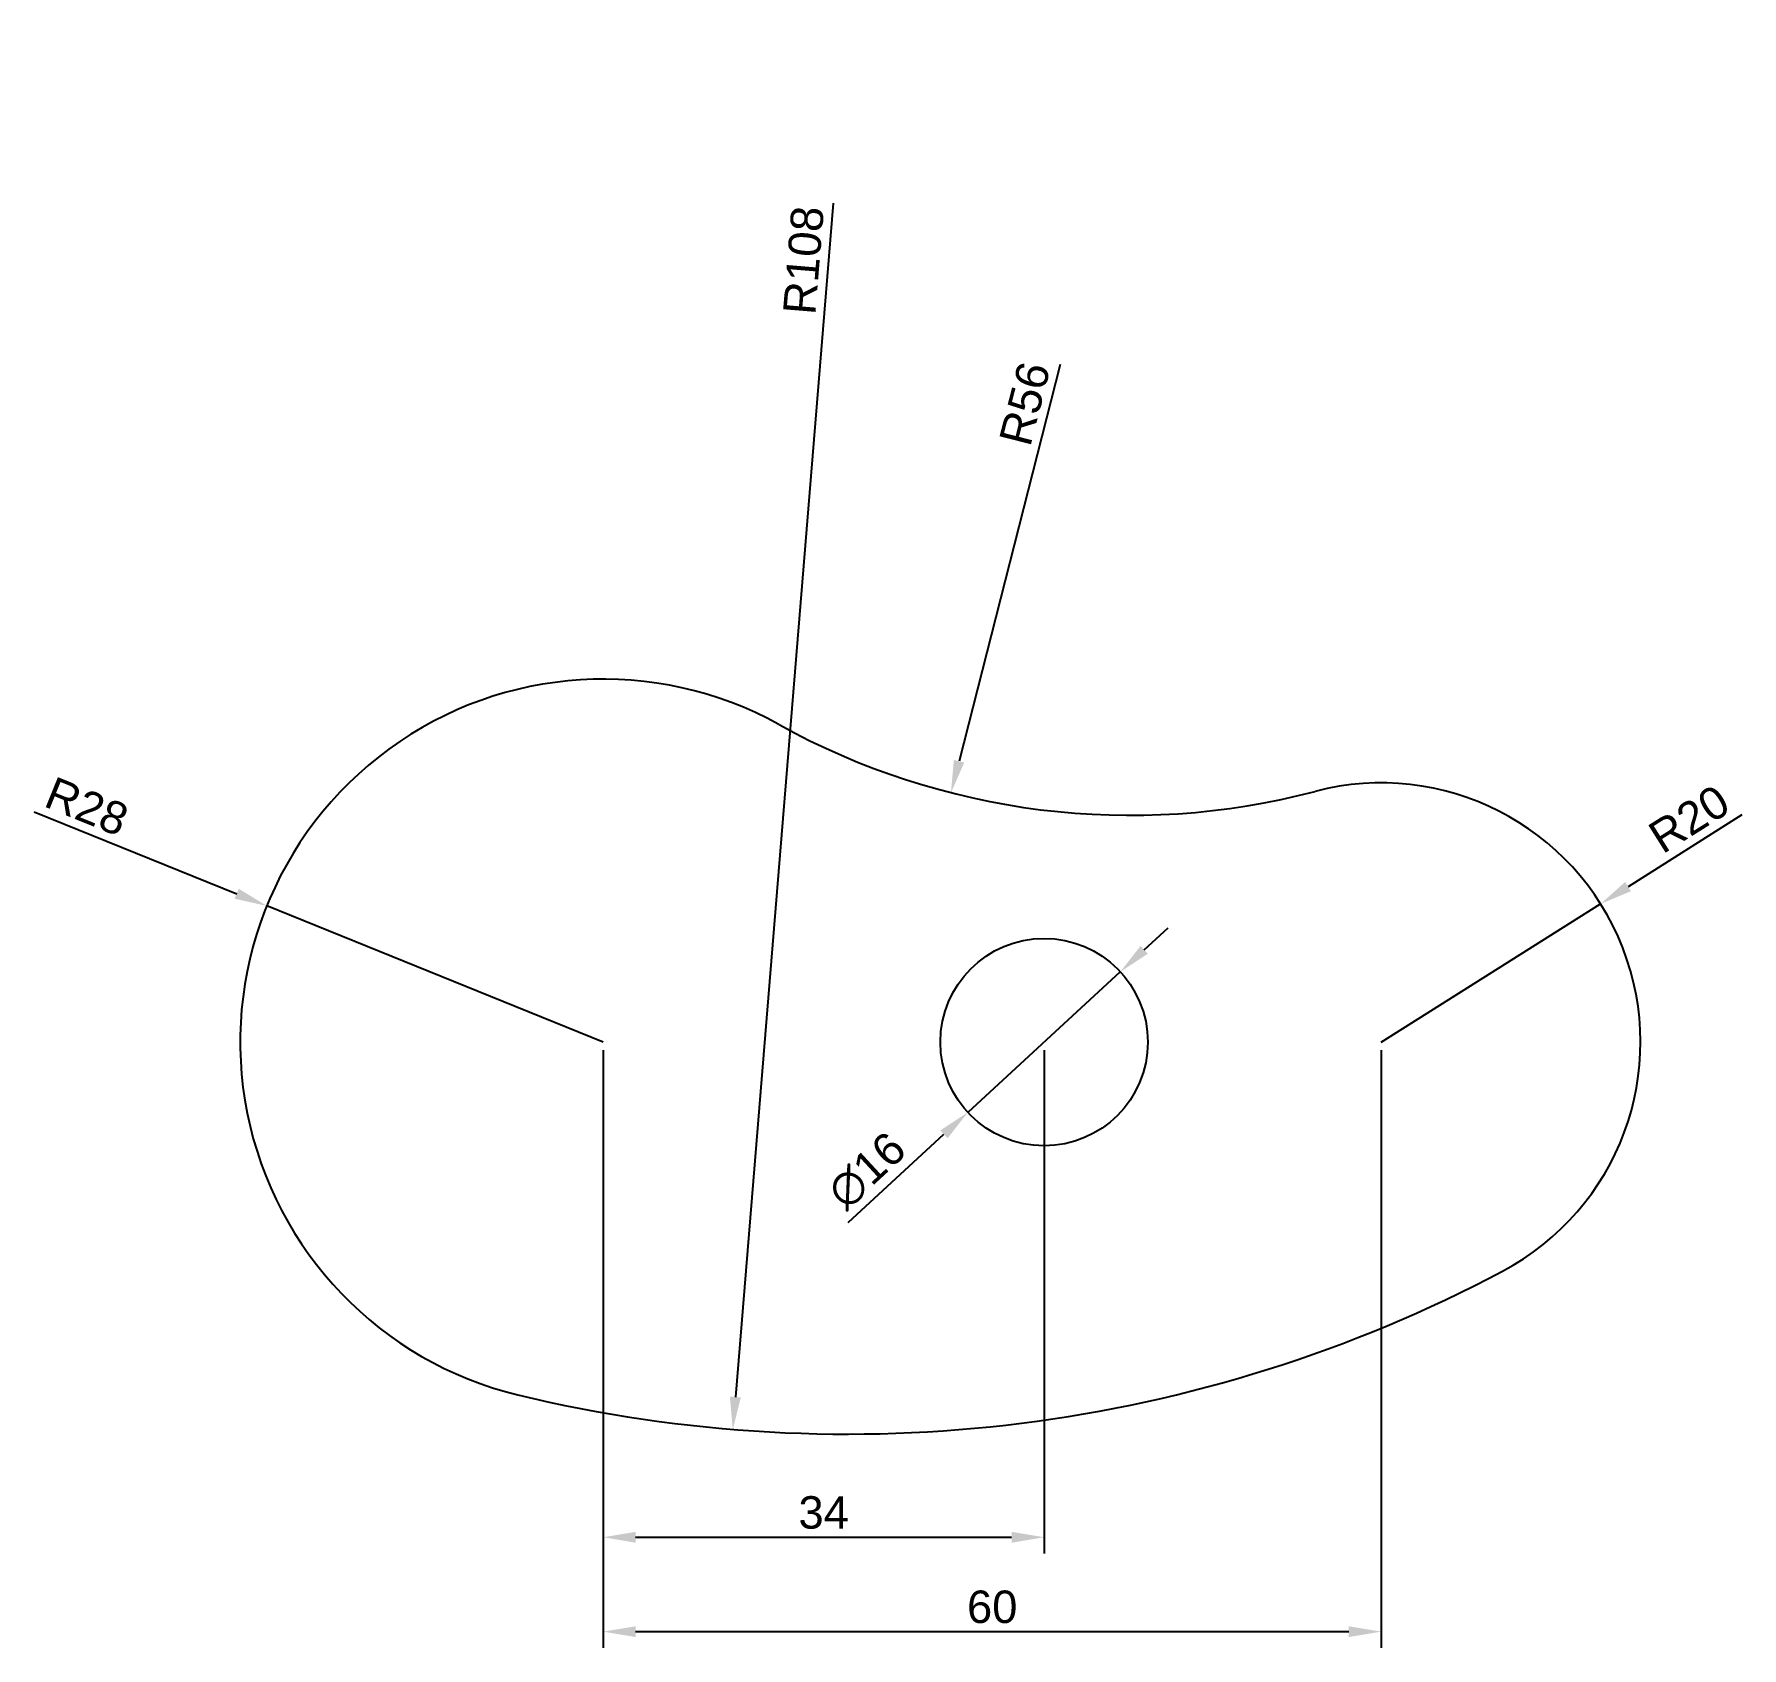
# Model space of a CAD drawing. Header units: millimetres. Extents: x 6 to 138, y 3 to 128.
import ezdxf

# ---------------------------------------------------------------- set-up
doc = ezdxf.new("R2010")
doc.units = ezdxf.units.MM
doc.styles.get("Standard").update_dxf_attribs({"font": 'arial.ttf'})
doc.dimstyles.new('ISO-25', dxfattribs={"dimtxt": 2.5, "dimasz": 2.5, "dimexe": 1.25, "dimexo": 0.625, "dimtad": 1, "dimtxsty": 'Standard', "dimcen": 2.5, "dimadec": 0, "dimazin": 0, "dimtfac": 1, "dimtmove": 0, "dimatfit": 3, "dimfxl": 1, "dimarcsym": 0})

# ---------------------------------------------------------------- blocks, each defined once
blk = doc.blocks.new('*D7')
at = {"color": 0, "lineweight": -2, "transparency": 16777216}
blk.add_line((85.25, 102.27), (77.44, 71.66), dxfattribs=at)
at = {"color": 0, "transparency": 16777216}
blk.add_solid([(77.04, 71.76), (77.84, 71.56), (76.82, 69.24)], dxfattribs=at)
at = {"layer": 'Defpoints', "color": 0, "transparency": 16777216}
for p in [(90.67, 123.5), (76.82, 69.24)]:
    blk.add_point(p, dxfattribs=at)
at = {"color": 0, "transparency": 16777216, "insert": (82.52, 99.25), "char_height": 2.5, "attachment_point": 5, "rotation": 75.6875}
blk.add_mtext('R56', dxfattribs=at)
blk = doc.blocks.new('*D8')
at = {"color": 0, "lineweight": -2, "transparency": 16777216}
for p, q in [((137.82, 67.53), (129.04, 61.99)), ((110, 50), (126.92, 60.66))]:
    blk.add_line(p, q, dxfattribs=at)
at = {"color": 0, "transparency": 16777216}
blk.add_solid([(128.81, 62.35), (129.26, 61.64), (126.92, 60.66)], dxfattribs=at)
at = {"layer": 'Defpoints', "color": 0, "transparency": 16777216}
for p in [(126.92, 60.66), (110, 50)]:
    blk.add_point(p, dxfattribs=at)
at = {"color": 0, "transparency": 16777216, "insert": (133.75, 67.21), "char_height": 2.5, "attachment_point": 5, "rotation": 32.2133}
blk.add_mtext('R20', dxfattribs=at)
blk = doc.blocks.new('*D9')
at = {"color": 0, "lineweight": -2, "transparency": 16777216}
for p, q in [((6.11, 67.77), (21.73, 61.44)), ((50, 50), (24.05, 60.51))]:
    blk.add_line(p, q, dxfattribs=at)
at = {"color": 0, "transparency": 16777216}
blk.add_solid([(21.89, 61.83), (21.57, 61.06), (24.05, 60.51)], dxfattribs=at)
at = {"layer": 'Defpoints', "color": 0, "transparency": 16777216}
for p in [(24.05, 60.51), (50, 50)]:
    blk.add_point(p, dxfattribs=at)
at = {"color": 0, "transparency": 16777216, "insert": (10.17, 68.17), "char_height": 2.5, "attachment_point": 5, "rotation": 337.9607}
blk.add_mtext('R28', dxfattribs=at)
blk = doc.blocks.new('*D10')
at = {"color": 0, "lineweight": -2, "transparency": 16777216}
blk.add_line((67.73, 114.73), (60.19, 22.61), dxfattribs=at)
at = {"color": 0, "transparency": 16777216}
blk.add_solid([(59.77, 22.65), (60.61, 22.58), (59.99, 20.12)], dxfattribs=at)
at = {"layer": 'Defpoints', "color": 0, "transparency": 16777216}
for p in [(68.8, 127.76), (59.99, 20.12)]:
    blk.add_point(p, dxfattribs=at)
at = {"color": 0, "transparency": 16777216, "insert": (65.46, 110.31), "char_height": 2.5, "attachment_point": 5, "rotation": 85.3187}
blk.add_mtext('R108', dxfattribs=at)
blk = doc.blocks.new('*D11')
at = {"color": 0, "lineweight": -2, "transparency": 16777216}
for p, q in [((91.72, 57.11), (93.56, 58.81)), ((89.88, 55.42), (78.12, 44.58)), ((68.89, 36.08), (76.28, 42.89))]:
    blk.add_line(p, q, dxfattribs=at)
at = {"color": 0, "transparency": 16777216}
for points in [[(91.44, 57.42), (92, 56.81), (89.88, 55.42)], [(76, 43.19), (76.56, 42.58), (78.12, 44.58)]]:
    blk.add_solid(points, dxfattribs=at)
at = {"layer": 'Defpoints', "color": 0, "transparency": 16777216}
for p in [(89.88, 55.42), (78.12, 44.58)]:
    blk.add_point(p, dxfattribs=at)
at = {"color": 0, "transparency": 16777216, "insert": (70.33, 40.08), "char_height": 2.5, "attachment_point": 5, "rotation": 42.6543}
blk.add_mtext('∅16', dxfattribs=at)
blk = doc.blocks.new('*D12')
at = {"color": 0, "lineweight": -2, "transparency": 16777216}
for p, q in [((50, 49.38), (50, 10.55)), ((84, 49.38), (84, 10.55)), ((52.5, 11.8), (81.5, 11.8))]:
    blk.add_line(p, q, dxfattribs=at)
at = {"color": 0, "transparency": 16777216}
for points in [[(52.5, 12.22), (52.5, 11.38), (50, 11.8)], [(81.5, 12.22), (81.5, 11.38), (84, 11.8)]]:
    blk.add_solid(points, dxfattribs=at)
at = {"layer": 'Defpoints', "color": 0, "transparency": 16777216}
for p in [(50, 50), (84, 50), (84, 11.8)]:
    blk.add_point(p, dxfattribs=at)
at = {"color": 0, "transparency": 16777216, "insert": (67, 13.7), "char_height": 2.5, "attachment_point": 5}
blk.add_mtext('34', dxfattribs=at)
blk = doc.blocks.new('*D13')
at = {"color": 0, "lineweight": -2, "transparency": 16777216}
for p, q in [((50, 49.38), (50, 3.27)), ((110, 49.38), (110, 3.27)), ((52.5, 4.52), (107.5, 4.52))]:
    blk.add_line(p, q, dxfattribs=at)
at = {"color": 0, "transparency": 16777216}
for points in [[(52.5, 4.93), (52.5, 4.1), (50, 4.52)], [(107.5, 4.93), (107.5, 4.1), (110, 4.52)]]:
    blk.add_solid(points, dxfattribs=at)
at = {"layer": 'Defpoints', "color": 0, "transparency": 16777216}
for p in [(50, 50), (110, 50), (110, 4.52)]:
    blk.add_point(p, dxfattribs=at)
at = {"color": 0, "transparency": 16777216, "insert": (80, 6.42), "char_height": 2.5, "attachment_point": 5}
blk.add_mtext('60', dxfattribs=at)

msp = doc.modelspace()

# ---------------------------------------------------------------- linework, layer by layer
msp.add_circle((84, 50), 8)
for centre, radius, start, end in [((50, 50), 28, 61.04471, 256.40838), ((90.667, 123.5), 56, 241.04471, 284.7372), ((110, 50), 20, 297.91634, 104.7372), ((68.8, 127.76), 108, 256.40838, 297.91634)]:
    msp.add_arc(centre, radius, start, end)

# ---------------------------------------------------------------- dimensions: what is measured, and where the dimension line sits
for center, mpoint, picture, middle in [((68.8, 127.76), (59.986, 20.12), '*D10', (67.358, 110.155)), ((90.667, 123.5), (76.823, 69.238), '*D7', (84.359, 98.775)), ((50, 50), (24.046, 60.507), '*D9', (9.459, 66.412)), ((110, 50), (126.921, 60.661), '*D8', (134.764, 65.603))]:
    dim = msp.add_radius_dim(center=center, mpoint=mpoint, dimstyle='ISO-25')
    dim.commit()
    dim.dimension.update_dxf_attribs({"geometry": picture, "text_midpoint": middle, "dimtype": 164})
dim = msp.add_diameter_dim_2p(p1=(89.884, 55.421), p2=(78.116, 44.579), dimstyle='ISO-25')
dim.commit()
dim.dimension.update_dxf_attribs({"geometry": '*D11', "text_midpoint": (71.663, 38.634), "dimtype": 163})
for base, p2, picture, middle in [((84, 11.8), (84, 50), '*D12', (67, 13.702)), ((110, 4.518), (110, 50), '*D13', (80, 6.419))]:
    dim = msp.add_linear_dim(base=base, p1=(50, 50), p2=p2, dimstyle='ISO-25')
    dim.commit()
    dim.dimension.update_dxf_attribs({"geometry": picture, "text_midpoint": middle})

doc.saveas('drawing.dxf')
